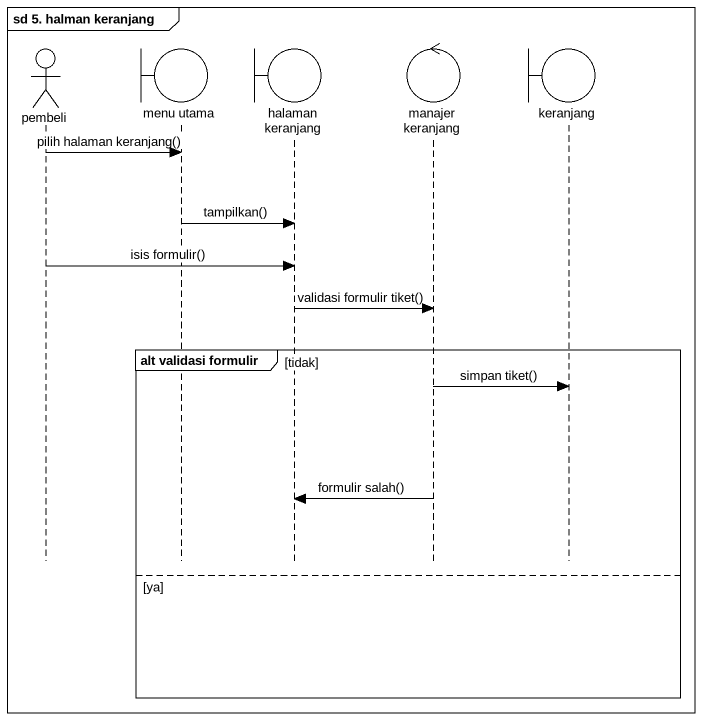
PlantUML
@startuml
mainframe sd 5. halman keranjang
hide footbox
actor pembeli
boundary "menu utama" as menu_utama
boundary "halaman keranjang" as halaman_keranjang
control "manajer keranjang" as manajer_keranjang
boundary keranjang

pembeli -> menu_utama : pilih halaman keranjang()
menu_utama -> halaman_keranjang : tampilkan()
pembeli -> halaman_keranjang : isis formulir()
halaman_keranjang -> manajer_keranjang : validasi formulir tiket()
group alt validasi formulir [tidak]
  manajer_keranjang -> keranjang : simpan tiket()
  manajer_keranjang -> halaman_keranjang : formulir salah()
else ya
end
@enduml
